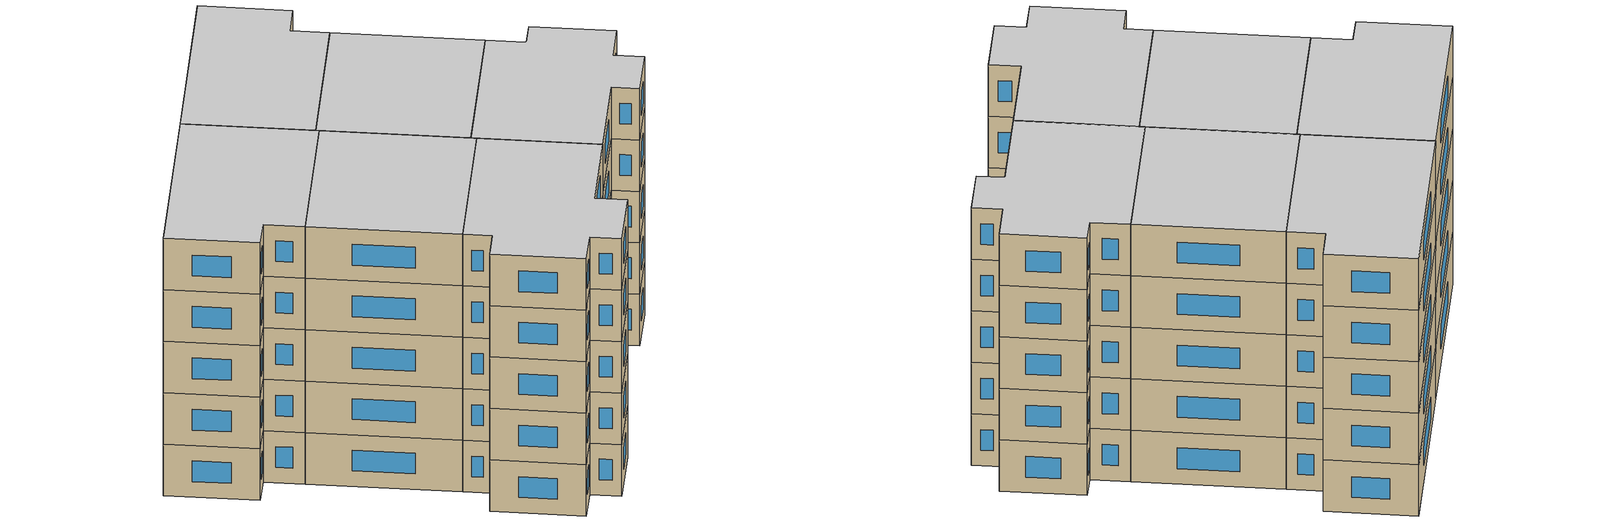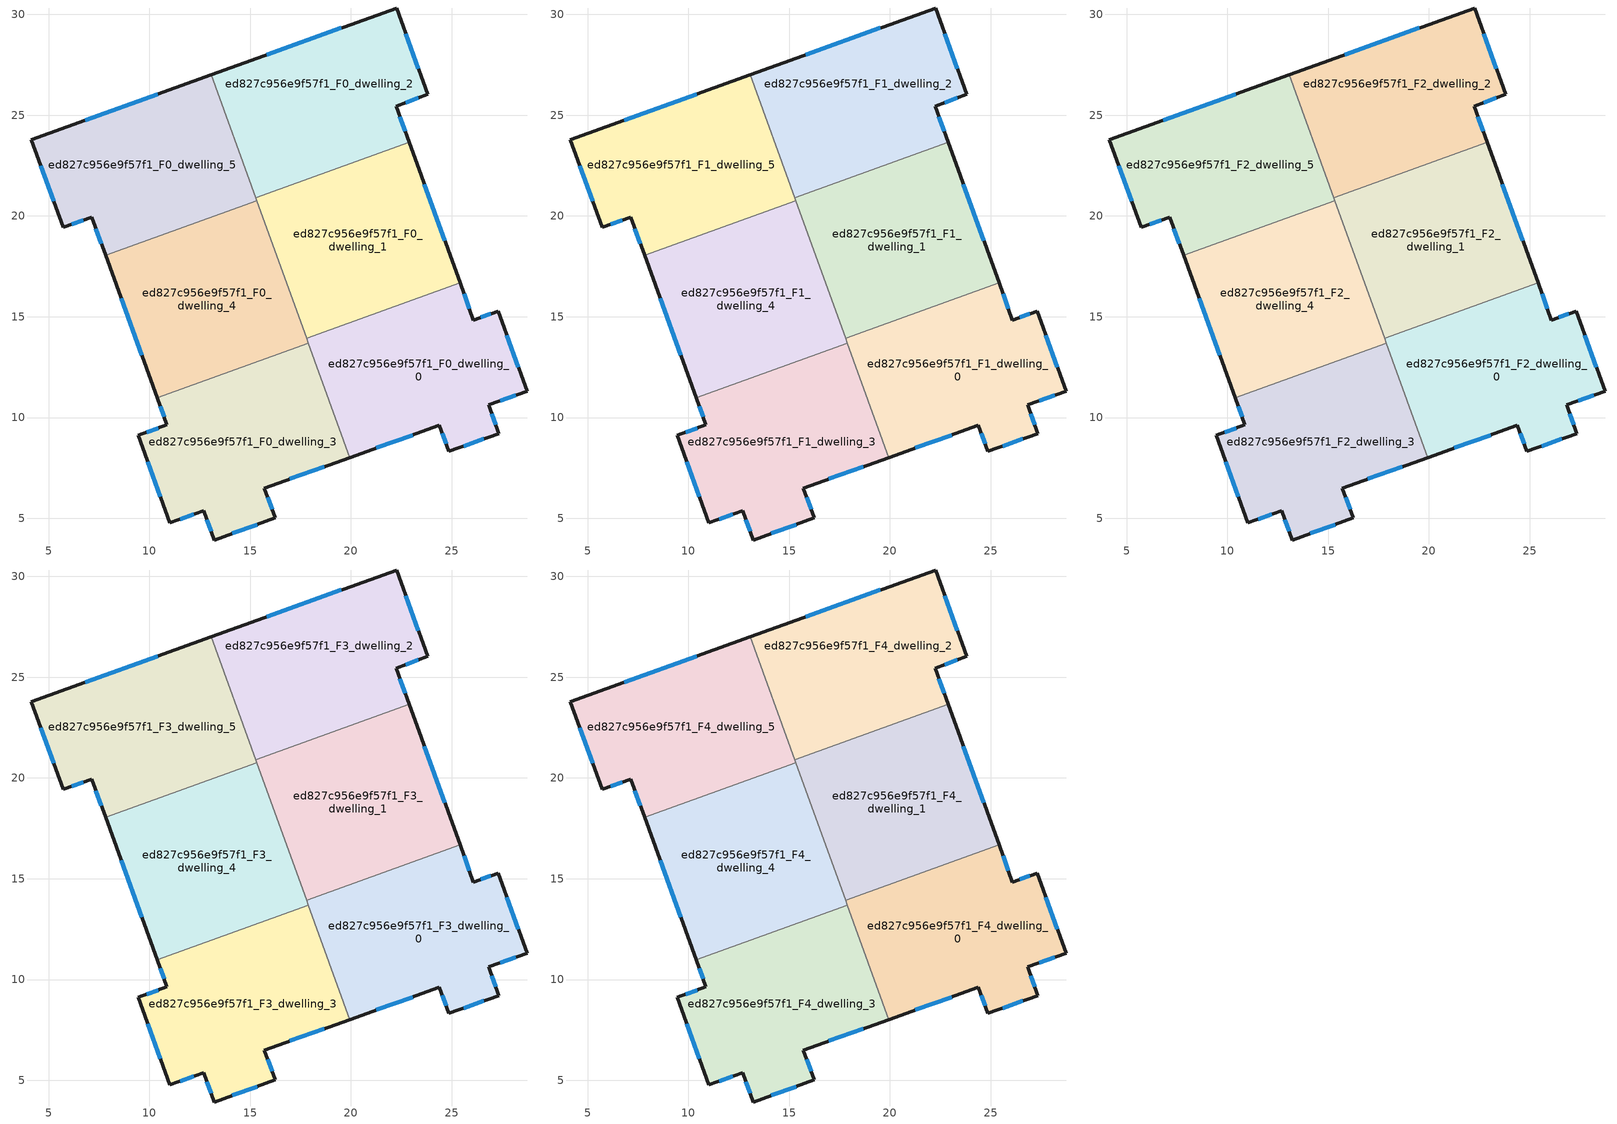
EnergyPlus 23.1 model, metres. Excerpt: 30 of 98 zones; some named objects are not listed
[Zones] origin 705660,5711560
ed827c956e9f57f1_F0_dwelling_0
 floor ground (EU_floor_Construction): 27.31,15.27 28.74,11.31 26.83,10.62 27.34,9.21 24.86,8.32 24.39,9.61 19.94,8.01 17.8,13.93 25.41,16.68 26.08,14.83 z0
 wall outside (EU_wall_Construction): 19.94,8.01 24.39,9.61 24.86,8.32 27.34,9.21 26.83,10.62 28.74,11.31 27.31,15.27 26.08,14.83 25.41,16.68 z0:3
 wall to ed827c956e9f57f1_F0_dwelling_1 (EU_wall_Construction): 25.41,16.68 17.8,13.93 z0:3
 wall to ed827c956e9f57f1_F0_dwelling_3 (EU_wall_Construction): 17.89,13.68 19.94,8.01 z0:3
 wall to ed827c956e9f57f1_F0_dwelling_4 (EU_wall_Construction): 17.8,13.93 17.89,13.68 z0:3
 window (EU_Window_Construction): 27.4,10.83 28.17,11.11 / 27.18,9.63 26.98,10.2 / 25.6,8.58 26.59,8.94 / 24.53,9.22 24.72,8.7 / 21.27,8.49 23.05,9.13 / 25.88,15.39 25.61,16.13 / 26.94,15.14 26.45,14.97 / 28.31,12.5 27.73,14.09 z0.9:2.1
ed827c956e9f57f1_F0_dwelling_1
 floor ground (EU_floor_Construction): 22.89,23.66 25.41,16.68 17.8,13.93 15.28,20.91 z0
 wall outside (EU_wall_Construction): 25.41,16.68 22.89,23.66 z0:3
 wall to ed827c956e9f57f1_F0_dwelling_2 (EU_wall_Construction): 22.89,23.66 15.28,20.91 z0:3
 wall to ed827c956e9f57f1_F0_dwelling_4 (EU_wall_Construction): 15.33,20.76 17.8,13.93 z0:3
 wall to ed827c956e9f57f1_F0_dwelling_5 (EU_wall_Construction): 15.28,20.91 15.33,20.76 z0:3
 window (EU_Window_Construction): 24.66,18.77 23.64,21.57 z0.9:2.1
ed827c956e9f57f1_F0_dwelling_2
 floor ground (EU_floor_Construction): 22.26,30.32 23.81,26.02 22.24,25.45 22.89,23.66 15.28,20.91 13.08,27.01 z0
 wall outside (EU_wall_Construction): 22.89,23.66 22.24,25.45 23.81,26.02 22.26,30.32 13.08,27.01 z0:3
 wall to ed827c956e9f57f1_F0_dwelling_5 (EU_wall_Construction): 13.08,27.01 15.28,20.91 z0:3
 window (EU_Window_Construction): 19.51,29.32 15.83,28 / 23.35,27.31 22.73,29.03 / 22.71,25.62 23.34,25.85 / 22.69,24.19 22.43,24.91 z0.9:2.1
ed827c956e9f57f1_F0_dwelling_3
 floor ground (EU_floor_Construction): 17.89,13.68 19.94,8.01 15.71,6.5 16.25,5.01 13.22,3.92 12.69,5.37 11.02,4.77 9.45,9.12 10.87,9.63 10.39,10.97 z0
 wall outside (EU_wall_Construction): 10.39,10.97 10.87,9.63 9.45,9.12 11.02,4.77 12.69,5.37 13.22,3.92 16.25,5.01 15.71,6.5 19.94,8.01 z0:3
 wall to ed827c956e9f57f1_F0_dwelling_4 (EU_wall_Construction): 17.89,13.68 10.39,10.97 z0:3
 window (EU_Window_Construction): 11.52,4.95 12.19,5.19 / 9.92,7.81 10.55,6.07 / 10.45,9.48 9.88,9.27 / 10.53,10.57 10.73,10.03 / 16.98,6.95 18.67,7.56 / 16.09,5.46 15.87,6.05 / 14.13,4.25 15.34,4.69 / 12.85,4.94 13.06,4.36 z0.9:2.1
ed827c956e9f57f1_F0_dwelling_4
 floor ground (EU_floor_Construction): 15.33,20.76 17.89,13.68 10.39,10.97 7.83,18.04 z0
 wall outside (EU_wall_Construction): 7.83,18.04 10.39,10.97 z0:3
 wall to ed827c956e9f57f1_F0_dwelling_5 (EU_wall_Construction): 15.33,20.76 7.83,18.04 z0:3
 window (EU_Window_Construction): 8.59,15.93 9.62,13.09 z0.9:2.1
ed827c956e9f57f1_F0_dwelling_5
 floor ground (EU_floor_Construction): 13.08,27.01 15.33,20.76 7.83,18.04 7.14,19.94 5.72,19.43 4.15,23.79 z0
 wall outside (EU_wall_Construction): 13.08,27.01 4.15,23.79 5.72,19.43 7.14,19.94 7.83,18.04 z0:3
 window (EU_Window_Construction): 10.4,26.04 6.82,24.75 / 7.35,19.37 7.62,18.61 / 6.15,19.58 6.72,19.79 / 4.62,22.49 5.25,20.74 z0.9:2.1
ed827c956e9f57f1_F1_dwelling_0
 floor to ed827c956e9f57f1_F0_dwelling_0 (EU_floor_Construction): 27.31,15.27 28.74,11.31 26.83,10.62 27.34,9.21 24.86,8.32 24.39,9.61 19.94,8.01 17.8,13.93 25.41,16.68 26.08,14.83 z3
 wall outside (EU_wall_Construction): 19.94,8.01 24.39,9.61 24.86,8.32 27.34,9.21 26.83,10.62 28.74,11.31 27.31,15.27 26.08,14.83 25.41,16.68 z3:6
 wall to ed827c956e9f57f1_F1_dwelling_1 (EU_wall_Construction): 25.41,16.68 17.8,13.93 z3:6
 wall to ed827c956e9f57f1_F1_dwelling_3 (EU_wall_Construction): 17.89,13.68 19.94,8.01 z3:6
 wall to ed827c956e9f57f1_F1_dwelling_4 (EU_wall_Construction): 17.8,13.93 17.89,13.68 z3:6
 window (EU_Window_Construction): 27.4,10.83 28.17,11.11 / 27.18,9.63 26.98,10.2 / 25.6,8.58 26.59,8.94 / 24.53,9.22 24.72,8.7 / 21.27,8.49 23.05,9.13 / 25.88,15.39 25.61,16.13 / 26.94,15.14 26.45,14.97 / 28.31,12.5 27.73,14.09 z3.9:5.1
ed827c956e9f57f1_F1_dwelling_1
 floor to ed827c956e9f57f1_F0_dwelling_1 (EU_floor_Construction): 22.89,23.66 25.41,16.68 17.8,13.93 15.28,20.91 z3
 wall outside (EU_wall_Construction): 25.41,16.68 22.89,23.66 z3:6
 wall to ed827c956e9f57f1_F1_dwelling_2 (EU_wall_Construction): 22.89,23.66 15.28,20.91 z3:6
 wall to ed827c956e9f57f1_F1_dwelling_4 (EU_wall_Construction): 15.33,20.76 17.8,13.93 z3:6
 wall to ed827c956e9f57f1_F1_dwelling_5 (EU_wall_Construction): 15.28,20.91 15.33,20.76 z3:6
 window (EU_Window_Construction): 24.66,18.77 23.64,21.57 z3.9:5.1
ed827c956e9f57f1_F1_dwelling_2
 floor to ed827c956e9f57f1_F0_dwelling_2 (EU_floor_Construction): 22.26,30.32 23.81,26.02 22.24,25.45 22.89,23.66 15.28,20.91 13.08,27.01 z3
 wall outside (EU_wall_Construction): 22.89,23.66 22.24,25.45 23.81,26.02 22.26,30.32 13.08,27.01 z3:6
 wall to ed827c956e9f57f1_F1_dwelling_5 (EU_wall_Construction): 13.08,27.01 15.28,20.91 z3:6
 window (EU_Window_Construction): 19.51,29.32 15.83,28 / 23.35,27.31 22.73,29.03 / 22.71,25.62 23.34,25.85 / 22.69,24.19 22.43,24.91 z3.9:5.1
ed827c956e9f57f1_F1_dwelling_3
 floor to ed827c956e9f57f1_F0_dwelling_3 (EU_floor_Construction): 17.89,13.68 19.94,8.01 15.71,6.5 16.25,5.01 13.22,3.92 12.69,5.37 11.02,4.77 9.45,9.12 10.87,9.63 10.39,10.97 z3
 wall outside (EU_wall_Construction): 10.39,10.97 10.87,9.63 9.45,9.12 11.02,4.77 12.69,5.37 13.22,3.92 16.25,5.01 15.71,6.5 19.94,8.01 z3:6
 wall to ed827c956e9f57f1_F1_dwelling_4 (EU_wall_Construction): 17.89,13.68 10.39,10.97 z3:6
 window (EU_Window_Construction): 11.52,4.95 12.19,5.19 / 9.92,7.81 10.55,6.07 / 10.45,9.48 9.88,9.27 / 10.53,10.57 10.73,10.03 / 16.98,6.95 18.67,7.56 / 16.09,5.46 15.87,6.05 / 14.13,4.25 15.34,4.69 / 12.85,4.94 13.06,4.36 z3.9:5.1
ed827c956e9f57f1_F1_dwelling_4
 floor to ed827c956e9f57f1_F0_dwelling_4 (EU_floor_Construction): 15.33,20.76 17.89,13.68 10.39,10.97 7.83,18.04 z3
 wall outside (EU_wall_Construction): 7.83,18.04 10.39,10.97 z3:6
 wall to ed827c956e9f57f1_F1_dwelling_5 (EU_wall_Construction): 15.33,20.76 7.83,18.04 z3:6
 window (EU_Window_Construction): 8.59,15.93 9.62,13.09 z3.9:5.1
ed827c956e9f57f1_F1_dwelling_5
 floor to ed827c956e9f57f1_F0_dwelling_5 (EU_floor_Construction): 13.08,27.01 15.33,20.76 7.83,18.04 7.14,19.94 5.72,19.43 4.15,23.79 z3
 wall outside (EU_wall_Construction): 13.08,27.01 4.15,23.79 5.72,19.43 7.14,19.94 7.83,18.04 z3:6
 window (EU_Window_Construction): 10.4,26.04 6.82,24.75 / 7.35,19.37 7.62,18.61 / 6.15,19.58 6.72,19.79 / 4.62,22.49 5.25,20.74 z3.9:5.1
ed827c956e9f57f1_F2_dwelling_0
 floor to ed827c956e9f57f1_F1_dwelling_0 (EU_floor_Construction): 27.31,15.27 28.74,11.31 26.83,10.62 27.34,9.21 24.86,8.32 24.39,9.61 19.94,8.01 17.8,13.93 25.41,16.68 26.08,14.83 z6
 wall outside (EU_wall_Construction): 19.94,8.01 24.39,9.61 24.86,8.32 27.34,9.21 26.83,10.62 28.74,11.31 27.31,15.27 26.08,14.83 25.41,16.68 z6:9
 wall to ed827c956e9f57f1_F2_dwelling_1 (EU_wall_Construction): 25.41,16.68 17.8,13.93 z6:9
 wall to ed827c956e9f57f1_F2_dwelling_3 (EU_wall_Construction): 17.89,13.68 19.94,8.01 z6:9
 wall to ed827c956e9f57f1_F2_dwelling_4 (EU_wall_Construction): 17.8,13.93 17.89,13.68 z6:9
 window (EU_Window_Construction): 27.4,10.83 28.17,11.11 / 27.18,9.63 26.98,10.2 / 25.6,8.58 26.59,8.94 / 24.53,9.22 24.72,8.7 / 21.27,8.49 23.05,9.13 / 25.88,15.39 25.61,16.13 / 26.94,15.14 26.45,14.97 / 28.31,12.5 27.73,14.09 z6.9:8.1
ed827c956e9f57f1_F2_dwelling_1
 floor to ed827c956e9f57f1_F1_dwelling_1 (EU_floor_Construction): 22.89,23.66 25.41,16.68 17.8,13.93 15.28,20.91 z6
 wall outside (EU_wall_Construction): 25.41,16.68 22.89,23.66 z6:9
 wall to ed827c956e9f57f1_F2_dwelling_2 (EU_wall_Construction): 22.89,23.66 15.28,20.91 z6:9
 wall to ed827c956e9f57f1_F2_dwelling_4 (EU_wall_Construction): 15.33,20.76 17.8,13.93 z6:9
 wall to ed827c956e9f57f1_F2_dwelling_5 (EU_wall_Construction): 15.28,20.91 15.33,20.76 z6:9
 window (EU_Window_Construction): 24.66,18.77 23.64,21.57 z6.9:8.1
ed827c956e9f57f1_F2_dwelling_2
 floor to ed827c956e9f57f1_F1_dwelling_2 (EU_floor_Construction): 22.26,30.32 23.81,26.02 22.24,25.45 22.89,23.66 15.28,20.91 13.08,27.01 z6
 wall outside (EU_wall_Construction): 22.89,23.66 22.24,25.45 23.81,26.02 22.26,30.32 13.08,27.01 z6:9
 wall to ed827c956e9f57f1_F2_dwelling_5 (EU_wall_Construction): 13.08,27.01 15.28,20.91 z6:9
 window (EU_Window_Construction): 19.51,29.32 15.83,28 / 23.35,27.31 22.73,29.03 / 22.71,25.62 23.34,25.85 / 22.69,24.19 22.43,24.91 z6.9:8.1
ed827c956e9f57f1_F2_dwelling_3
 floor to ed827c956e9f57f1_F1_dwelling_3 (EU_floor_Construction): 17.89,13.68 19.94,8.01 15.71,6.5 16.25,5.01 13.22,3.92 12.69,5.37 11.02,4.77 9.45,9.12 10.87,9.63 10.39,10.97 z6
 wall outside (EU_wall_Construction): 10.39,10.97 10.87,9.63 9.45,9.12 11.02,4.77 12.69,5.37 13.22,3.92 16.25,5.01 15.71,6.5 19.94,8.01 z6:9
 wall to ed827c956e9f57f1_F2_dwelling_4 (EU_wall_Construction): 17.89,13.68 10.39,10.97 z6:9
 window (EU_Window_Construction): 11.52,4.95 12.19,5.19 / 9.92,7.81 10.55,6.07 / 10.45,9.48 9.88,9.27 / 10.53,10.57 10.73,10.03 / 16.98,6.95 18.67,7.56 / 16.09,5.46 15.87,6.05 / 14.13,4.25 15.34,4.69 / 12.85,4.94 13.06,4.36 z6.9:8.1
ed827c956e9f57f1_F2_dwelling_4
 floor to ed827c956e9f57f1_F1_dwelling_4 (EU_floor_Construction): 15.33,20.76 17.89,13.68 10.39,10.97 7.83,18.04 z6
 wall outside (EU_wall_Construction): 7.83,18.04 10.39,10.97 z6:9
 wall to ed827c956e9f57f1_F2_dwelling_5 (EU_wall_Construction): 15.33,20.76 7.83,18.04 z6:9
 window (EU_Window_Construction): 8.59,15.93 9.62,13.09 z6.9:8.1
ed827c956e9f57f1_F2_dwelling_5
 floor to ed827c956e9f57f1_F1_dwelling_5 (EU_floor_Construction): 13.08,27.01 15.33,20.76 7.83,18.04 7.14,19.94 5.72,19.43 4.15,23.79 z6
 wall outside (EU_wall_Construction): 13.08,27.01 4.15,23.79 5.72,19.43 7.14,19.94 7.83,18.04 z6:9
 window (EU_Window_Construction): 10.4,26.04 6.82,24.75 / 7.35,19.37 7.62,18.61 / 6.15,19.58 6.72,19.79 / 4.62,22.49 5.25,20.74 z6.9:8.1
ed827c956e9f57f1_F3_dwelling_0
 floor to ed827c956e9f57f1_F2_dwelling_0 (EU_floor_Construction): 27.31,15.27 28.74,11.31 26.83,10.62 27.34,9.21 24.86,8.32 24.39,9.61 19.94,8.01 17.8,13.93 25.41,16.68 26.08,14.83 z9
 wall outside (EU_wall_Construction): 19.94,8.01 24.39,9.61 24.86,8.32 27.34,9.21 26.83,10.62 28.74,11.31 27.31,15.27 26.08,14.83 25.41,16.68 z9:12
 wall to ed827c956e9f57f1_F3_dwelling_1 (EU_wall_Construction): 25.41,16.68 17.8,13.93 z9:12
 wall to ed827c956e9f57f1_F3_dwelling_3 (EU_wall_Construction): 17.89,13.68 19.94,8.01 z9:12
 wall to ed827c956e9f57f1_F3_dwelling_4 (EU_wall_Construction): 17.8,13.93 17.89,13.68 z9:12
 window (EU_Window_Construction): 27.4,10.83 28.17,11.11 / 27.18,9.63 26.98,10.2 / 25.6,8.58 26.59,8.94 / 24.53,9.22 24.72,8.7 / 21.27,8.49 23.05,9.13 / 25.88,15.39 25.61,16.13 / 26.94,15.14 26.45,14.97 / 28.31,12.5 27.73,14.09 z9.9:11.1
ed827c956e9f57f1_F3_dwelling_1
 floor to ed827c956e9f57f1_F2_dwelling_1 (EU_floor_Construction): 22.89,23.66 25.41,16.68 17.8,13.93 15.28,20.91 z9
 wall outside (EU_wall_Construction): 25.41,16.68 22.89,23.66 z9:12
 wall to ed827c956e9f57f1_F3_dwelling_2 (EU_wall_Construction): 22.89,23.66 15.28,20.91 z9:12
 wall to ed827c956e9f57f1_F3_dwelling_4 (EU_wall_Construction): 15.33,20.76 17.8,13.93 z9:12
 wall to ed827c956e9f57f1_F3_dwelling_5 (EU_wall_Construction): 15.28,20.91 15.33,20.76 z9:12
 window (EU_Window_Construction): 24.66,18.77 23.64,21.57 z9.9:11.1
ed827c956e9f57f1_F3_dwelling_2
 floor to ed827c956e9f57f1_F2_dwelling_2 (EU_floor_Construction): 22.26,30.32 23.81,26.02 22.24,25.45 22.89,23.66 15.28,20.91 13.08,27.01 z9
 wall outside (EU_wall_Construction): 22.89,23.66 22.24,25.45 23.81,26.02 22.26,30.32 13.08,27.01 z9:12
 wall to ed827c956e9f57f1_F3_dwelling_5 (EU_wall_Construction): 13.08,27.01 15.28,20.91 z9:12
 window (EU_Window_Construction): 19.51,29.32 15.83,28 / 23.35,27.31 22.73,29.03 / 22.71,25.62 23.34,25.85 / 22.69,24.19 22.43,24.91 z9.9:11.1
ed827c956e9f57f1_F3_dwelling_3
 floor to ed827c956e9f57f1_F2_dwelling_3 (EU_floor_Construction): 17.89,13.68 19.94,8.01 15.71,6.5 16.25,5.01 13.22,3.92 12.69,5.37 11.02,4.77 9.45,9.12 10.87,9.63 10.39,10.97 z9
 wall outside (EU_wall_Construction): 10.39,10.97 10.87,9.63 9.45,9.12 11.02,4.77 12.69,5.37 13.22,3.92 16.25,5.01 15.71,6.5 19.94,8.01 z9:12
 wall to ed827c956e9f57f1_F3_dwelling_4 (EU_wall_Construction): 17.89,13.68 10.39,10.97 z9:12
 window (EU_Window_Construction): 11.52,4.95 12.19,5.19 / 9.92,7.81 10.55,6.07 / 10.45,9.48 9.88,9.27 / 10.53,10.57 10.73,10.03 / 16.98,6.95 18.67,7.56 / 16.09,5.46 15.87,6.05 / 14.13,4.25 15.34,4.69 / 12.85,4.94 13.06,4.36 z9.9:11.1
ed827c956e9f57f1_F3_dwelling_4
 floor to ed827c956e9f57f1_F2_dwelling_4 (EU_floor_Construction): 15.33,20.76 17.89,13.68 10.39,10.97 7.83,18.04 z9
 wall outside (EU_wall_Construction): 7.83,18.04 10.39,10.97 z9:12
 wall to ed827c956e9f57f1_F3_dwelling_5 (EU_wall_Construction): 15.33,20.76 7.83,18.04 z9:12
 window (EU_Window_Construction): 8.59,15.93 9.62,13.09 z9.9:11.1
ed827c956e9f57f1_F3_dwelling_5
 floor to ed827c956e9f57f1_F2_dwelling_5 (EU_floor_Construction): 13.08,27.01 15.33,20.76 7.83,18.04 7.14,19.94 5.72,19.43 4.15,23.79 z9
 wall outside (EU_wall_Construction): 13.08,27.01 4.15,23.79 5.72,19.43 7.14,19.94 7.83,18.04 z9:12
 window (EU_Window_Construction): 10.4,26.04 6.82,24.75 / 7.35,19.37 7.62,18.61 / 6.15,19.58 6.72,19.79 / 4.62,22.49 5.25,20.74 z9.9:11.1
ed827c956e9f57f1_F4_dwelling_0
 floor to ed827c956e9f57f1_F3_dwelling_0 (EU_floor_Construction): 27.31,15.27 28.74,11.31 26.83,10.62 27.34,9.21 24.86,8.32 24.39,9.61 19.94,8.01 17.8,13.93 25.41,16.68 26.08,14.83 z12
 wall outside (EU_wall_Construction): 19.94,8.01 24.39,9.61 24.86,8.32 27.34,9.21 26.83,10.62 28.74,11.31 27.31,15.27 26.08,14.83 25.41,16.68 z12:15
 wall to ed827c956e9f57f1_F4_dwelling_1 (EU_wall_Construction): 25.41,16.68 17.8,13.93 z12:15
 wall to ed827c956e9f57f1_F4_dwelling_3 (EU_wall_Construction): 17.89,13.68 19.94,8.01 z12:15
 wall to ed827c956e9f57f1_F4_dwelling_4 (EU_wall_Construction): 17.8,13.93 17.89,13.68 z12:15
 window (EU_Window_Construction): 27.4,10.83 28.17,11.11 / 27.18,9.63 26.98,10.2 / 25.6,8.58 26.59,8.94 / 24.53,9.22 24.72,8.7 / 21.27,8.49 23.05,9.13 / 25.88,15.39 25.61,16.13 / 26.94,15.14 26.45,14.97 / 28.31,12.5 27.73,14.09 z12.9:14.1
 ceiling to ed827c956e9f57f1_F5_dwelling_0 (EU_floor_Construction): 27.34,9.21 26.83,10.62 28.74,11.31 27.31,15.27 26.08,14.83 25.41,16.68 17.8,13.93 19.94,8.01 24.39,9.61 24.86,8.32 z15
ed827c956e9f57f1_F4_dwelling_1
 floor to ed827c956e9f57f1_F3_dwelling_1 (EU_floor_Construction): 22.89,23.66 25.41,16.68 17.8,13.93 15.28,20.91 z12
 wall outside (EU_wall_Construction): 25.41,16.68 22.89,23.66 z12:15
 wall to ed827c956e9f57f1_F4_dwelling_2 (EU_wall_Construction): 22.89,23.66 15.28,20.91 z12:15
 wall to ed827c956e9f57f1_F4_dwelling_4 (EU_wall_Construction): 15.33,20.76 17.8,13.93 z12:15
 wall to ed827c956e9f57f1_F4_dwelling_5 (EU_wall_Construction): 15.28,20.91 15.33,20.76 z12:15
 window (EU_Window_Construction): 24.66,18.77 23.64,21.57 z12.9:14.1
 ceiling to ed827c956e9f57f1_F5_dwelling_1 (EU_floor_Construction): 25.41,16.68 22.89,23.66 15.28,20.91 17.8,13.93 z15
ed827c956e9f57f1_F4_dwelling_2
 floor to ed827c956e9f57f1_F3_dwelling_2 (EU_floor_Construction): 22.26,30.32 23.81,26.02 22.24,25.45 22.89,23.66 15.28,20.91 13.08,27.01 z12
 wall outside (EU_wall_Construction): 22.89,23.66 22.24,25.45 23.81,26.02 22.26,30.32 13.08,27.01 z12:15
 wall to ed827c956e9f57f1_F4_dwelling_5 (EU_wall_Construction): 13.08,27.01 15.28,20.91 z12:15
 window (EU_Window_Construction): 19.51,29.32 15.83,28 / 23.35,27.31 22.73,29.03 / 22.71,25.62 23.34,25.85 / 22.69,24.19 22.43,24.91 z12.9:14.1
 ceiling to ed827c956e9f57f1_F5_dwelling_2 (EU_floor_Construction): 22.89,23.66 22.24,25.45 23.81,26.02 22.26,30.32 13.08,27.01 15.28,20.91 z15
ed827c956e9f57f1_F4_dwelling_3
 floor to ed827c956e9f57f1_F3_dwelling_3 (EU_floor_Construction): 17.89,13.68 19.94,8.01 15.71,6.5 16.25,5.01 13.22,3.92 12.69,5.37 11.02,4.77 9.45,9.12 10.87,9.63 10.39,10.97 z12
 wall outside (EU_wall_Construction): 10.39,10.97 10.87,9.63 9.45,9.12 11.02,4.77 12.69,5.37 13.22,3.92 16.25,5.01 15.71,6.5 19.94,8.01 z12:15
 wall to ed827c956e9f57f1_F4_dwelling_4 (EU_wall_Construction): 17.89,13.68 10.39,10.97 z12:15
 window (EU_Window_Construction): 11.52,4.95 12.19,5.19 / 9.92,7.81 10.55,6.07 / 10.45,9.48 9.88,9.27 / 10.53,10.57 10.73,10.03 / 16.98,6.95 18.67,7.56 / 16.09,5.46 15.87,6.05 / 14.13,4.25 15.34,4.69 / 12.85,4.94 13.06,4.36 z12.9:14.1
 ceiling to ed827c956e9f57f1_F5_dwelling_3 (EU_floor_Construction): 16.25,5.01 15.71,6.5 19.94,8.01 17.89,13.68 10.39,10.97 10.87,9.63 9.45,9.12 11.02,4.77 12.69,5.37 13.22,3.92 z15
ed827c956e9f57f1_F4_dwelling_4
 floor to ed827c956e9f57f1_F3_dwelling_4 (EU_floor_Construction): 15.33,20.76 17.89,13.68 10.39,10.97 7.83,18.04 z12
 wall outside (EU_wall_Construction): 7.83,18.04 10.39,10.97 z12:15
 wall to ed827c956e9f57f1_F4_dwelling_5 (EU_wall_Construction): 15.33,20.76 7.83,18.04 z12:15
 window (EU_Window_Construction): 8.59,15.93 9.62,13.09 z12.9:14.1
 ceiling to ed827c956e9f57f1_F5_dwelling_4 (EU_floor_Construction): 17.89,13.68 15.33,20.76 7.83,18.04 10.39,10.97 z15
ed827c956e9f57f1_F4_dwelling_5
 floor to ed827c956e9f57f1_F3_dwelling_5 (EU_floor_Construction): 13.08,27.01 15.33,20.76 7.83,18.04 7.14,19.94 5.72,19.43 4.15,23.79 z12
 wall outside (EU_wall_Construction): 13.08,27.01 4.15,23.79 5.72,19.43 7.14,19.94 7.83,18.04 z12:15
 window (EU_Window_Construction): 10.4,26.04 6.82,24.75 / 7.35,19.37 7.62,18.61 / 6.15,19.58 6.72,19.79 / 4.62,22.49 5.25,20.74 z12.9:14.1
 ceiling to ed827c956e9f57f1_F5_dwelling_5 (EU_floor_Construction): 15.33,20.76 13.08,27.01 4.15,23.79 5.72,19.43 7.14,19.94 7.83,18.04 z15
[Building]
EU S2 Campaign: North Axis=0; Terrain=City; Solar Distribution=FullExterior
[Site:Location]
London: Latitude=51.5; Longitude=-0.5; Time Zone=0; Elevation=25
[SizingPeriod:WeatherFileDays]
AnnualSizingPeriod: Begin Month=1; Begin Day of Month=1; End Month=12; End Day of Month=31; Day of Week for Start Day=Monday; Use Weather File Daylight Saving Period=No; Use Weather File Rain and Snow Indicators=No
[MATERIAL]
EU_InternalMass_Material: Roughness=MediumRough; Thickness=0.1; Conductivity=1; Density=1800; Specific Heat=900; Thermal Absorptance=0.9; Solar Absorptance=0.7; Visible Absorptance=0.7
[MATERIAL:NOMASS] Roughness=MediumRough; Thermal Absorptance=0.9; Solar Absorptance=0.7; Visible Absorptance=0.7
Name | Thermal Resistance
EU_wall_NoMass | 1.04674
EU_floor_NoMass | 2.04616
[WINDOWMATERIAL:SIMPLEGLAZINGSYSTEM]
EU_Window_SimpleGlazing: UFactor=4.25843; Solar Heat Gain Coefficient=0.85; Visible Transmittance=0.85
[CONSTRUCTION]
EU_wall_Construction: EU_wall_NoMass
EU_floor_Construction: EU_floor_NoMass
EU_Window_Construction: EU_Window_SimpleGlazing
EU_InternalMass_Construction: EU_InternalMass_Material
[ZONE] Type=1; Multiplier=1; Ceiling Height=autocalculate; Floor Area=autocalculate; Part of Total Floor Area=Yes
Name | Volume
ed827c956e9f57f1_F0_dwelling_0; ed827c956e9f57f1_F1_dwelling_0; ed827c956e9f57f1_F2_dwelling_0; ed827c956e9f57f1_F3_dwelling_0; ed827c956e9f57f1_F4_dwelling_0 | 180.126
ed827c956e9f57f1_F0_dwelling_1; ed827c956e9f57f1_F1_dwelling_1; ed827c956e9f57f1_F2_dwelling_1; ed827c956e9f57f1_F3_dwelling_1; ed827c956e9f57f1_F4_dwelling_1 | 180.129
ed827c956e9f57f1_F0_dwelling_2; ed827c956e9f57f1_F1_dwelling_2; ed827c956e9f57f1_F2_dwelling_2; ed827c956e9f57f1_F3_dwelling_2; ed827c956e9f57f1_F4_dwelling_2 | 180.148
ed827c956e9f57f1_F0_dwelling_3; ed827c956e9f57f1_F1_dwelling_3; ed827c956e9f57f1_F2_dwelling_3; ed827c956e9f57f1_F3_dwelling_3; ed827c956e9f57f1_F4_dwelling_3 | 180.133
ed827c956e9f57f1_F0_dwelling_4; ed827c956e9f57f1_F1_dwelling_4; ed827c956e9f57f1_F2_dwelling_4; ed827c956e9f57f1_F3_dwelling_4; ed827c956e9f57f1_F4_dwelling_4 | 180.152
ed827c956e9f57f1_F0_dwelling_5; ed827c956e9f57f1_F1_dwelling_5; ed827c956e9f57f1_F2_dwelling_5; ed827c956e9f57f1_F3_dwelling_5; ed827c956e9f57f1_F4_dwelling_5 | 180.14
[INTERNALMASS] Construction=EU_InternalMass_Construction
Name | Zone or ZoneList | Surface Area
ed827c956e9f57f1_F0_dwelling_0_EU_InternalMass | ed827c956e9f57f1_F0_dwelling_0 | 60.0426
ed827c956e9f57f1_F0_dwelling_1_EU_InternalMass | ed827c956e9f57f1_F0_dwelling_1 | 60.0428
ed827c956e9f57f1_F0_dwelling_2_EU_InternalMass | ed827c956e9f57f1_F0_dwelling_2 | 60.0495
ed827c956e9f57f1_F0_dwelling_3_EU_InternalMass | ed827c956e9f57f1_F0_dwelling_3 | 60.0443
ed827c956e9f57f1_F0_dwelling_4_EU_InternalMass | ed827c956e9f57f1_F0_dwelling_4 | 60.0507
ed827c956e9f57f1_F0_dwelling_5_EU_InternalMass | ed827c956e9f57f1_F0_dwelling_5 | 60.0464
ed827c956e9f57f1_F1_dwelling_0_EU_InternalMass | ed827c956e9f57f1_F1_dwelling_0 | 60.0426
ed827c956e9f57f1_F1_dwelling_1_EU_InternalMass | ed827c956e9f57f1_F1_dwelling_1 | 60.0428
ed827c956e9f57f1_F1_dwelling_2_EU_InternalMass | ed827c956e9f57f1_F1_dwelling_2 | 60.0495
ed827c956e9f57f1_F1_dwelling_3_EU_InternalMass | ed827c956e9f57f1_F1_dwelling_3 | 60.0443
ed827c956e9f57f1_F1_dwelling_4_EU_InternalMass | ed827c956e9f57f1_F1_dwelling_4 | 60.0507
ed827c956e9f57f1_F1_dwelling_5_EU_InternalMass | ed827c956e9f57f1_F1_dwelling_5 | 60.0464
ed827c956e9f57f1_F2_dwelling_0_EU_InternalMass | ed827c956e9f57f1_F2_dwelling_0 | 60.0426
ed827c956e9f57f1_F2_dwelling_1_EU_InternalMass | ed827c956e9f57f1_F2_dwelling_1 | 60.0428
ed827c956e9f57f1_F2_dwelling_2_EU_InternalMass | ed827c956e9f57f1_F2_dwelling_2 | 60.0495
ed827c956e9f57f1_F2_dwelling_3_EU_InternalMass | ed827c956e9f57f1_F2_dwelling_3 | 60.0443
ed827c956e9f57f1_F2_dwelling_4_EU_InternalMass | ed827c956e9f57f1_F2_dwelling_4 | 60.0507
ed827c956e9f57f1_F2_dwelling_5_EU_InternalMass | ed827c956e9f57f1_F2_dwelling_5 | 60.0464
ed827c956e9f57f1_F3_dwelling_0_EU_InternalMass | ed827c956e9f57f1_F3_dwelling_0 | 60.0426
ed827c956e9f57f1_F3_dwelling_1_EU_InternalMass | ed827c956e9f57f1_F3_dwelling_1 | 60.0428
ed827c956e9f57f1_F3_dwelling_2_EU_InternalMass | ed827c956e9f57f1_F3_dwelling_2 | 60.0495
ed827c956e9f57f1_F3_dwelling_3_EU_InternalMass | ed827c956e9f57f1_F3_dwelling_3 | 60.0443
ed827c956e9f57f1_F3_dwelling_4_EU_InternalMass | ed827c956e9f57f1_F3_dwelling_4 | 60.0507
ed827c956e9f57f1_F3_dwelling_5_EU_InternalMass | ed827c956e9f57f1_F3_dwelling_5 | 60.0464
ed827c956e9f57f1_F4_dwelling_0_EU_InternalMass | ed827c956e9f57f1_F4_dwelling_0 | 60.0426
ed827c956e9f57f1_F4_dwelling_1_EU_InternalMass | ed827c956e9f57f1_F4_dwelling_1 | 60.0428
ed827c956e9f57f1_F4_dwelling_2_EU_InternalMass | ed827c956e9f57f1_F4_dwelling_2 | 60.0495
ed827c956e9f57f1_F4_dwelling_3_EU_InternalMass | ed827c956e9f57f1_F4_dwelling_3 | 60.0443
ed827c956e9f57f1_F4_dwelling_4_EU_InternalMass | ed827c956e9f57f1_F4_dwelling_4 | 60.0507
ed827c956e9f57f1_F4_dwelling_5_EU_InternalMass | ed827c956e9f57f1_F4_dwelling_5 | 60.0464
[OTHEREQUIPMENT] Fuel Type=Electricity; Design Level Calculation Method=Watts/Area; Power per Zone Floor Area=1; Fraction Latent=0; Fraction Radiant=0; Fraction Lost=0; Carbon Dioxide Generation Rate=0; EndUse Subcategory=EU_Step8_InternalGains
Name | Zone or ZoneList or Space or SpaceList | Schedule
EU_Step8_InternalGain_ed827c956e9f57f1_F0_dwelling_0_f000 | ed827c956e9f57f1_F0_dwelling_0 | EU_Step8_GainSchedule_ed827c956e9f57f1_F0_dwelling_0_f000
EU_Step8_InternalGain_ed827c956e9f57f1_F0_dwelling_1_f000 | ed827c956e9f57f1_F0_dwelling_1 | EU_Step8_GainSchedule_ed827c956e9f57f1_F0_dwelling_1_f000
EU_Step8_InternalGain_ed827c956e9f57f1_F0_dwelling_2_f000 | ed827c956e9f57f1_F0_dwelling_2 | EU_Step8_GainSchedule_ed827c956e9f57f1_F0_dwelling_2_f000
EU_Step8_InternalGain_ed827c956e9f57f1_F0_dwelling_3_f000 | ed827c956e9f57f1_F0_dwelling_3 | EU_Step8_GainSchedule_ed827c956e9f57f1_F0_dwelling_3_f000
EU_Step8_InternalGain_ed827c956e9f57f1_F0_dwelling_4_f000 | ed827c956e9f57f1_F0_dwelling_4 | EU_Step8_GainSchedule_ed827c956e9f57f1_F0_dwelling_4_f000
EU_Step8_InternalGain_ed827c956e9f57f1_F0_dwelling_5_f000 | ed827c956e9f57f1_F0_dwelling_5 | EU_Step8_GainSchedule_ed827c956e9f57f1_F0_dwelling_5_f000
EU_Step8_InternalGain_ed827c956e9f57f1_F1_dwelling_0_f000 | ed827c956e9f57f1_F1_dwelling_0 | EU_Step8_GainSchedule_ed827c956e9f57f1_F1_dwelling_0_f000
EU_Step8_InternalGain_ed827c956e9f57f1_F1_dwelling_1_f000 | ed827c956e9f57f1_F1_dwelling_1 | EU_Step8_GainSchedule_ed827c956e9f57f1_F1_dwelling_1_f000
EU_Step8_InternalGain_ed827c956e9f57f1_F1_dwelling_2_f000 | ed827c956e9f57f1_F1_dwelling_2 | EU_Step8_GainSchedule_ed827c956e9f57f1_F1_dwelling_2_f000
EU_Step8_InternalGain_ed827c956e9f57f1_F1_dwelling_3_f000 | ed827c956e9f57f1_F1_dwelling_3 | EU_Step8_GainSchedule_ed827c956e9f57f1_F1_dwelling_3_f000
EU_Step8_InternalGain_ed827c956e9f57f1_F1_dwelling_4_f000 | ed827c956e9f57f1_F1_dwelling_4 | EU_Step8_GainSchedule_ed827c956e9f57f1_F1_dwelling_4_f000
EU_Step8_InternalGain_ed827c956e9f57f1_F1_dwelling_5_f000 | ed827c956e9f57f1_F1_dwelling_5 | EU_Step8_GainSchedule_ed827c956e9f57f1_F1_dwelling_5_f000
EU_Step8_InternalGain_ed827c956e9f57f1_F2_dwelling_0_f000 | ed827c956e9f57f1_F2_dwelling_0 | EU_Step8_GainSchedule_ed827c956e9f57f1_F2_dwelling_0_f000
EU_Step8_InternalGain_ed827c956e9f57f1_F2_dwelling_1_f000 | ed827c956e9f57f1_F2_dwelling_1 | EU_Step8_GainSchedule_ed827c956e9f57f1_F2_dwelling_1_f000
EU_Step8_InternalGain_ed827c956e9f57f1_F2_dwelling_2_f000 | ed827c956e9f57f1_F2_dwelling_2 | EU_Step8_GainSchedule_ed827c956e9f57f1_F2_dwelling_2_f000
EU_Step8_InternalGain_ed827c956e9f57f1_F2_dwelling_3_f000 | ed827c956e9f57f1_F2_dwelling_3 | EU_Step8_GainSchedule_ed827c956e9f57f1_F2_dwelling_3_f000
EU_Step8_InternalGain_ed827c956e9f57f1_F2_dwelling_4_f000 | ed827c956e9f57f1_F2_dwelling_4 | EU_Step8_GainSchedule_ed827c956e9f57f1_F2_dwelling_4_f000
EU_Step8_InternalGain_ed827c956e9f57f1_F2_dwelling_5_f000 | ed827c956e9f57f1_F2_dwelling_5 | EU_Step8_GainSchedule_ed827c956e9f57f1_F2_dwelling_5_f000
EU_Step8_InternalGain_ed827c956e9f57f1_F3_dwelling_0_f000 | ed827c956e9f57f1_F3_dwelling_0 | EU_Step8_GainSchedule_ed827c956e9f57f1_F3_dwelling_0_f000
EU_Step8_InternalGain_ed827c956e9f57f1_F3_dwelling_1_f000 | ed827c956e9f57f1_F3_dwelling_1 | EU_Step8_GainSchedule_ed827c956e9f57f1_F3_dwelling_1_f000
EU_Step8_InternalGain_ed827c956e9f57f1_F3_dwelling_2_f000 | ed827c956e9f57f1_F3_dwelling_2 | EU_Step8_GainSchedule_ed827c956e9f57f1_F3_dwelling_2_f000
EU_Step8_InternalGain_ed827c956e9f57f1_F3_dwelling_3_f000 | ed827c956e9f57f1_F3_dwelling_3 | EU_Step8_GainSchedule_ed827c956e9f57f1_F3_dwelling_3_f000
EU_Step8_InternalGain_ed827c956e9f57f1_F3_dwelling_4_f000 | ed827c956e9f57f1_F3_dwelling_4 | EU_Step8_GainSchedule_ed827c956e9f57f1_F3_dwelling_4_f000
EU_Step8_InternalGain_ed827c956e9f57f1_F3_dwelling_5_f000 | ed827c956e9f57f1_F3_dwelling_5 | EU_Step8_GainSchedule_ed827c956e9f57f1_F3_dwelling_5_f000
EU_Step8_InternalGain_ed827c956e9f57f1_F4_dwelling_0_f000 | ed827c956e9f57f1_F4_dwelling_0 | EU_Step8_GainSchedule_ed827c956e9f57f1_F4_dwelling_0_f000
EU_Step8_InternalGain_ed827c956e9f57f1_F4_dwelling_1_f000 | ed827c956e9f57f1_F4_dwelling_1 | EU_Step8_GainSchedule_ed827c956e9f57f1_F4_dwelling_1_f000
EU_Step8_InternalGain_ed827c956e9f57f1_F4_dwelling_2_f000 | ed827c956e9f57f1_F4_dwelling_2 | EU_Step8_GainSchedule_ed827c956e9f57f1_F4_dwelling_2_f000
EU_Step8_InternalGain_ed827c956e9f57f1_F4_dwelling_3_f000 | ed827c956e9f57f1_F4_dwelling_3 | EU_Step8_GainSchedule_ed827c956e9f57f1_F4_dwelling_3_f000
EU_Step8_InternalGain_ed827c956e9f57f1_F4_dwelling_4_f000 | ed827c956e9f57f1_F4_dwelling_4 | EU_Step8_GainSchedule_ed827c956e9f57f1_F4_dwelling_4_f000
EU_Step8_InternalGain_ed827c956e9f57f1_F4_dwelling_5_f000 | ed827c956e9f57f1_F4_dwelling_5 | EU_Step8_GainSchedule_ed827c956e9f57f1_F4_dwelling_5_f000
[ZONEVENTILATION:DESIGNFLOWRATE] Schedule=EU_AlwaysOn; Design Flow Rate Calculation Method=AirChanges/Hour; Air Changes per Hour=0.488719; Ventilation Type=Natural; Fan Pressure Rise=0; Fan Total Efficiency=1; Constant Term Coefficient=1; Temperature Term Coefficient=0; Velocity Term Coefficient=0; Velocity Squared Term Coefficient=0; Minimum Indoor Temperature=-100; Maximum Indoor Temperature=100; Delta Temperature=-100; Minimum Outdoor Temperature=-100; Maximum Outdoor Temperature=100; Maximum Wind Speed=40
Name | Zone or ZoneList or Space or SpaceList
EU_ConstantAir_ed827c956e9f57f1_F0_dwelling_0 | ed827c956e9f57f1_F0_dwelling_0
EU_ConstantAir_ed827c956e9f57f1_F0_dwelling_1 | ed827c956e9f57f1_F0_dwelling_1
EU_ConstantAir_ed827c956e9f57f1_F0_dwelling_2 | ed827c956e9f57f1_F0_dwelling_2
EU_ConstantAir_ed827c956e9f57f1_F0_dwelling_3 | ed827c956e9f57f1_F0_dwelling_3
EU_ConstantAir_ed827c956e9f57f1_F0_dwelling_4 | ed827c956e9f57f1_F0_dwelling_4
EU_ConstantAir_ed827c956e9f57f1_F0_dwelling_5 | ed827c956e9f57f1_F0_dwelling_5
EU_ConstantAir_ed827c956e9f57f1_F1_dwelling_0 | ed827c956e9f57f1_F1_dwelling_0
EU_ConstantAir_ed827c956e9f57f1_F1_dwelling_1 | ed827c956e9f57f1_F1_dwelling_1
EU_ConstantAir_ed827c956e9f57f1_F1_dwelling_2 | ed827c956e9f57f1_F1_dwelling_2
EU_ConstantAir_ed827c956e9f57f1_F1_dwelling_3 | ed827c956e9f57f1_F1_dwelling_3
EU_ConstantAir_ed827c956e9f57f1_F1_dwelling_4 | ed827c956e9f57f1_F1_dwelling_4
EU_ConstantAir_ed827c956e9f57f1_F1_dwelling_5 | ed827c956e9f57f1_F1_dwelling_5
EU_ConstantAir_ed827c956e9f57f1_F2_dwelling_0 | ed827c956e9f57f1_F2_dwelling_0
EU_ConstantAir_ed827c956e9f57f1_F2_dwelling_1 | ed827c956e9f57f1_F2_dwelling_1
EU_ConstantAir_ed827c956e9f57f1_F2_dwelling_2 | ed827c956e9f57f1_F2_dwelling_2
EU_ConstantAir_ed827c956e9f57f1_F2_dwelling_3 | ed827c956e9f57f1_F2_dwelling_3
EU_ConstantAir_ed827c956e9f57f1_F2_dwelling_4 | ed827c956e9f57f1_F2_dwelling_4
EU_ConstantAir_ed827c956e9f57f1_F2_dwelling_5 | ed827c956e9f57f1_F2_dwelling_5
EU_ConstantAir_ed827c956e9f57f1_F3_dwelling_0 | ed827c956e9f57f1_F3_dwelling_0
EU_ConstantAir_ed827c956e9f57f1_F3_dwelling_1 | ed827c956e9f57f1_F3_dwelling_1
EU_ConstantAir_ed827c956e9f57f1_F3_dwelling_2 | ed827c956e9f57f1_F3_dwelling_2
EU_ConstantAir_ed827c956e9f57f1_F3_dwelling_3 | ed827c956e9f57f1_F3_dwelling_3
EU_ConstantAir_ed827c956e9f57f1_F3_dwelling_4 | ed827c956e9f57f1_F3_dwelling_4
EU_ConstantAir_ed827c956e9f57f1_F3_dwelling_5 | ed827c956e9f57f1_F3_dwelling_5
EU_ConstantAir_ed827c956e9f57f1_F4_dwelling_0 | ed827c956e9f57f1_F4_dwelling_0
EU_ConstantAir_ed827c956e9f57f1_F4_dwelling_1 | ed827c956e9f57f1_F4_dwelling_1
EU_ConstantAir_ed827c956e9f57f1_F4_dwelling_2 | ed827c956e9f57f1_F4_dwelling_2
EU_ConstantAir_ed827c956e9f57f1_F4_dwelling_3 | ed827c956e9f57f1_F4_dwelling_3
EU_ConstantAir_ed827c956e9f57f1_F4_dwelling_4 | ed827c956e9f57f1_F4_dwelling_4
EU_ConstantAir_ed827c956e9f57f1_F4_dwelling_5 | ed827c956e9f57f1_F4_dwelling_5
[HVACTEMPLATE:THERMOSTAT] Constant Heating Setpoint=20; Constant Cooling Setpoint=50
EU_HeatOnly_ed827c956e9f57f1_F0_dwelling_0; EU_HeatOnly_ed827c956e9f57f1_F0_dwelling_1
[HVACTEMPLATE:ZONE:IDEALLOADSAIRSYSTEM] System Availability Schedule=EU_AlwaysOn; Maximum Heating Supply Air Temperature=50; Minimum Cooling Supply Air Temperature=13; Maximum Heating Supply Air Humidity Ratio=0.0156; Minimum Cooling Supply Air Humidity Ratio=0.0077; Heating Limit=NoLimit; Cooling Limit=NoLimit; Heating Availability Schedule=EU_AlwaysOn; Cooling Availability Schedule=EU_CoolingOff; Dehumidification Control Type=ConstantSensibleHeatRatio; Cooling Sensible Heat Ratio=0.7; Dehumidification Setpoint=60; Humidification Control Type=None; Humidification Setpoint=30; Outdoor Air Method=None; Outdoor Air Flow Rate per Person=0.00944; Outdoor Air Flow Rate per Zone Floor Area=0; Outdoor Air Flow Rate per Zone=0; Demand Controlled Ventilation Type=None; Outdoor Air Economizer Type=NoEconomizer; Heat Recovery Type=None; Sensible Heat Recovery Effectiveness=0.7; Latent Heat Recovery Effectiveness=0.65
Name | Template Thermostat
ed827c956e9f57f1_F0_dwelling_0 | EU_HeatOnly_ed827c956e9f57f1_F0_dwelling_0
ed827c956e9f57f1_F0_dwelling_1 | EU_HeatOnly_ed827c956e9f57f1_F0_dwelling_1
ed827c956e9f57f1_F0_dwelling_2 | EU_HeatOnly_ed827c956e9f57f1_F0_dwelling_2
ed827c956e9f57f1_F0_dwelling_3 | EU_HeatOnly_ed827c956e9f57f1_F0_dwelling_3
ed827c956e9f57f1_F0_dwelling_4 | EU_HeatOnly_ed827c956e9f57f1_F0_dwelling_4
ed827c956e9f57f1_F0_dwelling_5 | EU_HeatOnly_ed827c956e9f57f1_F0_dwelling_5
ed827c956e9f57f1_F1_dwelling_0 | EU_HeatOnly_ed827c956e9f57f1_F1_dwelling_0
ed827c956e9f57f1_F1_dwelling_1 | EU_HeatOnly_ed827c956e9f57f1_F1_dwelling_1
ed827c956e9f57f1_F1_dwelling_2 | EU_HeatOnly_ed827c956e9f57f1_F1_dwelling_2
ed827c956e9f57f1_F1_dwelling_3 | EU_HeatOnly_ed827c956e9f57f1_F1_dwelling_3
ed827c956e9f57f1_F1_dwelling_4 | EU_HeatOnly_ed827c956e9f57f1_F1_dwelling_4
ed827c956e9f57f1_F1_dwelling_5 | EU_HeatOnly_ed827c956e9f57f1_F1_dwelling_5
ed827c956e9f57f1_F2_dwelling_0 | EU_HeatOnly_ed827c956e9f57f1_F2_dwelling_0
ed827c956e9f57f1_F2_dwelling_1 | EU_HeatOnly_ed827c956e9f57f1_F2_dwelling_1
ed827c956e9f57f1_F2_dwelling_2 | EU_HeatOnly_ed827c956e9f57f1_F2_dwelling_2
ed827c956e9f57f1_F2_dwelling_3 | EU_HeatOnly_ed827c956e9f57f1_F2_dwelling_3
ed827c956e9f57f1_F2_dwelling_4 | EU_HeatOnly_ed827c956e9f57f1_F2_dwelling_4
ed827c956e9f57f1_F2_dwelling_5 | EU_HeatOnly_ed827c956e9f57f1_F2_dwelling_5
ed827c956e9f57f1_F3_dwelling_0 | EU_HeatOnly_ed827c956e9f57f1_F3_dwelling_0
ed827c956e9f57f1_F3_dwelling_1 | EU_HeatOnly_ed827c956e9f57f1_F3_dwelling_1
ed827c956e9f57f1_F3_dwelling_2 | EU_HeatOnly_ed827c956e9f57f1_F3_dwelling_2
ed827c956e9f57f1_F3_dwelling_3 | EU_HeatOnly_ed827c956e9f57f1_F3_dwelling_3
ed827c956e9f57f1_F3_dwelling_4 | EU_HeatOnly_ed827c956e9f57f1_F3_dwelling_4
ed827c956e9f57f1_F3_dwelling_5 | EU_HeatOnly_ed827c956e9f57f1_F3_dwelling_5
ed827c956e9f57f1_F4_dwelling_0 | EU_HeatOnly_ed827c956e9f57f1_F4_dwelling_0
ed827c956e9f57f1_F4_dwelling_1 | EU_HeatOnly_ed827c956e9f57f1_F4_dwelling_1
ed827c956e9f57f1_F4_dwelling_2 | EU_HeatOnly_ed827c956e9f57f1_F4_dwelling_2
ed827c956e9f57f1_F4_dwelling_3 | EU_HeatOnly_ed827c956e9f57f1_F4_dwelling_3
ed827c956e9f57f1_F4_dwelling_4 | EU_HeatOnly_ed827c956e9f57f1_F4_dwelling_4
ed827c956e9f57f1_F4_dwelling_5 | EU_HeatOnly_ed827c956e9f57f1_F4_dwelling_5
[SIZING:ZONE] Zone Cooling Design Supply Air Temperature Input Method=SupplyAirTemperature; Zone Cooling Design Supply Air Temperature=13; Zone Heating Design Supply Air Temperature Input Method=SupplyAirTemperature; Zone Heating Design Supply Air Temperature=50; Zone Cooling Design Supply Air Humidity Ratio=0.008; Zone Heating Design Supply Air Humidity Ratio=0.008; Cooling Design Air Flow Method=DesignDay; Cooling Design Air Flow Rate=0; Cooling Minimum Air Flow per Zone Floor Area=0.000762; Cooling Minimum Air Flow=0; Cooling Minimum Air Flow Fraction=0.2; Heating Design Air Flow Method=DesignDay; Heating Design Air Flow Rate=0; Heating Maximum Air Flow per Zone Floor Area=0.002032; Heating Maximum Air Flow=0.141576; Heating Maximum Air Flow Fraction=0.3; Account for Dedicated Outdoor Air System=No; Dedicated Outdoor Air System Control Strategy=NeutralSupplyAir; Dedicated Outdoor Air Low Setpoint Temperature for Design=autosize; Dedicated Outdoor Air High Setpoint Temperature for Design=autosize; Zone Load Sizing Method=Sensible Load Only No Latent Load; Zone Latent Cooling Design Supply Air Humidity Ratio Input Method=HumidityRatioDifference; Zone Cooling Design Supply Air Humidity Ratio Difference=0.005; Zone Latent Heating Design Supply Air Humidity Ratio Input Method=HumidityRatioDifference; Zone Humidification Design Supply Air Humidity Ratio Difference=0.005
ed827c956e9f57f1_F0_dwelling_0; ed827c956e9f57f1_F0_dwelling_1; ed827c956e9f57f1_F0_dwelling_2; ed827c956e9f57f1_F0_dwelling_3; ed827c956e9f57f1_F0_dwelling_4; ed827c956e9f57f1_F0_dwelling_5; ed827c956e9f57f1_F1_dwelling_0; ed827c956e9f57f1_F1_dwelling_1; ed827c956e9f57f1_F1_dwelling_2; ed827c956e9f57f1_F1_dwelling_3; ed827c956e9f57f1_F1_dwelling_4; ed827c956e9f57f1_F1_dwelling_5; ed827c956e9f57f1_F2_dwelling_0; ed827c956e9f57f1_F2_dwelling_1; ed827c956e9f57f1_F2_dwelling_2; ed827c956e9f57f1_F2_dwelling_3; ed827c956e9f57f1_F2_dwelling_4; ed827c956e9f57f1_F2_dwelling_5; ed827c956e9f57f1_F3_dwelling_0; ed827c956e9f57f1_F3_dwelling_1; ed827c956e9f57f1_F3_dwelling_2; ed827c956e9f57f1_F3_dwelling_3; ed827c956e9f57f1_F3_dwelling_4; ed827c956e9f57f1_F3_dwelling_5; ed827c956e9f57f1_F4_dwelling_0; ed827c956e9f57f1_F4_dwelling_1; ed827c956e9f57f1_F4_dwelling_2; ed827c956e9f57f1_F4_dwelling_3; ed827c956e9f57f1_F4_dwelling_4; ed827c956e9f57f1_F4_dwelling_5
[SCHEDULE:CONSTANT]
Name | Hourly Value
EU_AlwaysOn | 1
EU_CoolingOff | 0
[SCHEDULE:FILE] Column Number=1; Rows to Skip at Top=0; Number of Hours of Data=8760; Column Separator=Comma; Interpolate to Timestep=No; Minutes per Item=60; Adjust Schedule for Daylight Savings=Yes
Name | File
EU_Step8_GainSchedule_ed827c956e9f57f1_F0_dwelling_0_f000 | ../../schedules/ed827c956e9f57f1/ed827c956e9f57f1_F0_dwelling_0_f000_gain.csv
EU_Step8_GainSchedule_ed827c956e9f57f1_F0_dwelling_1_f000 | ../../schedules/ed827c956e9f57f1/ed827c956e9f57f1_F0_dwelling_1_f000_gain.csv
EU_Step8_GainSchedule_ed827c956e9f57f1_F0_dwelling_2_f000 | ../../schedules/ed827c956e9f57f1/ed827c956e9f57f1_F0_dwelling_2_f000_gain.csv
EU_Step8_GainSchedule_ed827c956e9f57f1_F0_dwelling_3_f000 | ../../schedules/ed827c956e9f57f1/ed827c956e9f57f1_F0_dwelling_3_f000_gain.csv
EU_Step8_GainSchedule_ed827c956e9f57f1_F0_dwelling_4_f000 | ../../schedules/ed827c956e9f57f1/ed827c956e9f57f1_F0_dwelling_4_f000_gain.csv
EU_Step8_GainSchedule_ed827c956e9f57f1_F0_dwelling_5_f000 | ../../schedules/ed827c956e9f57f1/ed827c956e9f57f1_F0_dwelling_5_f000_gain.csv
EU_Step8_GainSchedule_ed827c956e9f57f1_F1_dwelling_0_f000 | ../../schedules/ed827c956e9f57f1/ed827c956e9f57f1_F1_dwelling_0_f000_gain.csv
EU_Step8_GainSchedule_ed827c956e9f57f1_F1_dwelling_1_f000 | ../../schedules/ed827c956e9f57f1/ed827c956e9f57f1_F1_dwelling_1_f000_gain.csv
EU_Step8_GainSchedule_ed827c956e9f57f1_F1_dwelling_2_f000 | ../../schedules/ed827c956e9f57f1/ed827c956e9f57f1_F1_dwelling_2_f000_gain.csv
EU_Step8_GainSchedule_ed827c956e9f57f1_F1_dwelling_3_f000 | ../../schedules/ed827c956e9f57f1/ed827c956e9f57f1_F1_dwelling_3_f000_gain.csv
EU_Step8_GainSchedule_ed827c956e9f57f1_F1_dwelling_4_f000 | ../../schedules/ed827c956e9f57f1/ed827c956e9f57f1_F1_dwelling_4_f000_gain.csv
EU_Step8_GainSchedule_ed827c956e9f57f1_F1_dwelling_5_f000 | ../../schedules/ed827c956e9f57f1/ed827c956e9f57f1_F1_dwelling_5_f000_gain.csv
EU_Step8_GainSchedule_ed827c956e9f57f1_F2_dwelling_0_f000 | ../../schedules/ed827c956e9f57f1/ed827c956e9f57f1_F2_dwelling_0_f000_gain.csv
EU_Step8_GainSchedule_ed827c956e9f57f1_F2_dwelling_1_f000 | ../../schedules/ed827c956e9f57f1/ed827c956e9f57f1_F2_dwelling_1_f000_gain.csv
EU_Step8_GainSchedule_ed827c956e9f57f1_F2_dwelling_2_f000 | ../../schedules/ed827c956e9f57f1/ed827c956e9f57f1_F2_dwelling_2_f000_gain.csv
EU_Step8_GainSchedule_ed827c956e9f57f1_F2_dwelling_3_f000 | ../../schedules/ed827c956e9f57f1/ed827c956e9f57f1_F2_dwelling_3_f000_gain.csv
EU_Step8_GainSchedule_ed827c956e9f57f1_F2_dwelling_4_f000 | ../../schedules/ed827c956e9f57f1/ed827c956e9f57f1_F2_dwelling_4_f000_gain.csv
EU_Step8_GainSchedule_ed827c956e9f57f1_F2_dwelling_5_f000 | ../../schedules/ed827c956e9f57f1/ed827c956e9f57f1_F2_dwelling_5_f000_gain.csv
EU_Step8_GainSchedule_ed827c956e9f57f1_F3_dwelling_0_f000 | ../../schedules/ed827c956e9f57f1/ed827c956e9f57f1_F3_dwelling_0_f000_gain.csv
EU_Step8_GainSchedule_ed827c956e9f57f1_F3_dwelling_1_f000 | ../../schedules/ed827c956e9f57f1/ed827c956e9f57f1_F3_dwelling_1_f000_gain.csv
EU_Step8_GainSchedule_ed827c956e9f57f1_F3_dwelling_2_f000 | ../../schedules/ed827c956e9f57f1/ed827c956e9f57f1_F3_dwelling_2_f000_gain.csv
EU_Step8_GainSchedule_ed827c956e9f57f1_F3_dwelling_3_f000 | ../../schedules/ed827c956e9f57f1/ed827c956e9f57f1_F3_dwelling_3_f000_gain.csv
EU_Step8_GainSchedule_ed827c956e9f57f1_F3_dwelling_4_f000 | ../../schedules/ed827c956e9f57f1/ed827c956e9f57f1_F3_dwelling_4_f000_gain.csv
EU_Step8_GainSchedule_ed827c956e9f57f1_F3_dwelling_5_f000 | ../../schedules/ed827c956e9f57f1/ed827c956e9f57f1_F3_dwelling_5_f000_gain.csv
EU_Step8_GainSchedule_ed827c956e9f57f1_F4_dwelling_0_f000 | ../../schedules/ed827c956e9f57f1/ed827c956e9f57f1_F4_dwelling_0_f000_gain.csv
EU_Step8_GainSchedule_ed827c956e9f57f1_F4_dwelling_1_f000 | ../../schedules/ed827c956e9f57f1/ed827c956e9f57f1_F4_dwelling_1_f000_gain.csv
EU_Step8_GainSchedule_ed827c956e9f57f1_F4_dwelling_2_f000 | ../../schedules/ed827c956e9f57f1/ed827c956e9f57f1_F4_dwelling_2_f000_gain.csv
EU_Step8_GainSchedule_ed827c956e9f57f1_F4_dwelling_3_f000 | ../../schedules/ed827c956e9f57f1/ed827c956e9f57f1_F4_dwelling_3_f000_gain.csv
EU_Step8_GainSchedule_ed827c956e9f57f1_F4_dwelling_4_f000 | ../../schedules/ed827c956e9f57f1/ed827c956e9f57f1_F4_dwelling_4_f000_gain.csv
EU_Step8_GainSchedule_ed827c956e9f57f1_F4_dwelling_5_f000 | ../../schedules/ed827c956e9f57f1/ed827c956e9f57f1_F4_dwelling_5_f000_gain.csv
